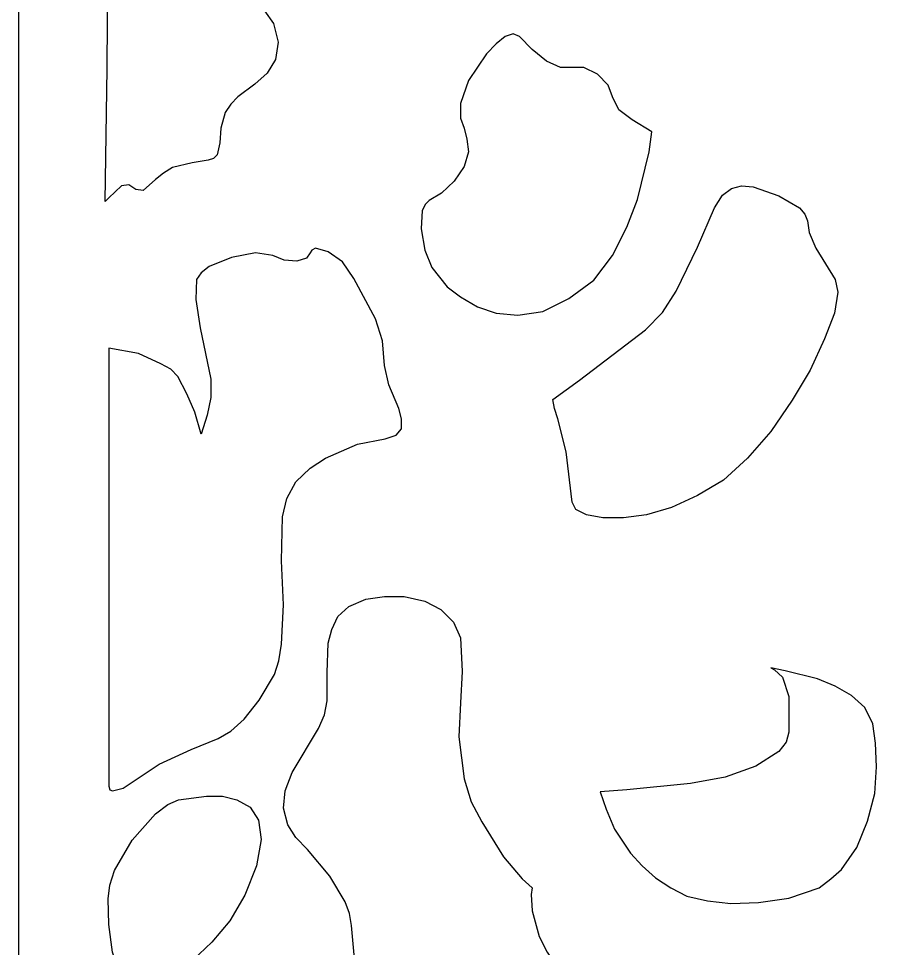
# Model space of a CAD drawing. Header units: centimetres. Extents: x 14.6 to 27.5, y -9.5 to 9.4.
# Drawn here: x 21.198 to 23.463, y 4.019 to 6.43 of the extents above; entities that cross this region are included whole.
import ezdxf

# ---------------------------------------------------------------- set-up
doc = ezdxf.new("R2010")
doc.units = ezdxf.units.CM
doc.header["$MEASUREMENT"] = 0
doc.layers.add('layer 1', color=7, linetype='Continuous')

msp = doc.modelspace()

# ---------------------------------------------------------------- linework, layer by layer
at = {"layer": 'layer 1', "color": 250}
for points, knots in [([(27.5, -9.49904), (27.5, -9.49904), (21.19814, -9.50001), (21.19814, -9.50001), (21.19814, -9.50001), (21.19814, -9.50001), (21.19814, 9.40559), (21.19814, 9.40559), (21.19814, 9.40559), (21.19814, 9.40559), (27.5, 9.40559), (27.5, 9.40559), (27.5, 9.40559), (27.5, 9.40559), (27.5, -9.49904), (27.5, -9.49904)], [0, 0, 0, 0, 0.2, 0.2, 0.2, 0.2, 0.4, 0.4, 0.4, 0.4, 0.6, 0.6, 0.6, 0.6, 1, 1, 1, 1]), ([(21.46492, 5.99639), (21.46492, 5.99639), (21.48347, 5.99891), (21.48347, 5.99891), (21.48347, 5.99891), (21.48347, 5.99891), (21.50203, 5.9869), (21.50203, 5.9869), (21.50203, 5.9869), (21.50203, 5.9869), (21.52059, 5.98457), (21.52059, 5.98457), (21.52059, 5.98457), (21.52059, 5.98457), (21.55279, 6.01305), (21.55279, 6.01305), (21.55279, 6.01305), (21.55279, 6.01305), (21.5738, 6.0297), (21.5738, 6.0297), (21.5738, 6.0297), (21.5738, 6.0297), (21.59691, 6.04404), (21.59691, 6.04404), (21.59691, 6.04404), (21.59691, 6.04404), (21.64802, 6.05585), (21.64802, 6.05585), (21.64802, 6.05585), (21.64802, 6.05585), (21.68969, 6.06302), (21.68969, 6.06302), (21.68969, 6.06302), (21.68969, 6.06302), (21.70369, 6.06767), (21.70369, 6.06767), (21.70369, 6.06767), (21.70369, 6.06767), (21.71279, 6.07716), (21.71279, 6.07716), (21.71279, 6.07716), (21.71279, 6.07716), (21.71979, 6.10815), (21.71979, 6.10815), (21.71979, 6.10815), (21.71979, 6.10815), (21.72224, 6.14612), (21.72224, 6.14612), (21.72224, 6.14612), (21.72224, 6.14612), (21.7338, 6.18661), (21.7338, 6.18661), (21.7338, 6.18661), (21.7338, 6.18661), (21.7478, 6.20791), (21.7478, 6.20791), (21.7478, 6.20791), (21.7478, 6.20791), (21.76636, 6.2269), (21.76636, 6.2269), (21.76636, 6.2269), (21.76636, 6.2269), (21.81012, 6.26021), (21.81012, 6.26021), (21.81012, 6.26021), (21.81012, 6.26021), (21.84268, 6.28869), (21.84268, 6.28869), (21.84268, 6.28869), (21.84268, 6.28869), (21.86369, 6.32433), (21.86369, 6.32433), (21.86369, 6.32433), (21.86369, 6.32433), (21.87069, 6.36946), (21.87069, 6.36946), (21.87069, 6.36946), (21.87069, 6.36946), (21.85878, 6.41711), (21.85878, 6.41711), (21.85878, 6.41711), (21.85878, 6.41711), (21.83568, 6.45024), (21.83568, 6.45024), (21.83568, 6.45024), (21.83568, 6.45024), (21.80102, 6.47639), (21.80102, 6.47639), (21.80102, 6.47639), (21.80102, 6.47639), (21.73835, 6.50506), (21.73835, 6.50506), (21.73835, 6.50506), (21.73835, 6.50506), (21.71979, 6.5192), (21.71979, 6.5192), (21.71979, 6.5192), (21.71979, 6.5192), (21.70824, 6.53586), (21.70824, 6.53586), (21.70824, 6.53586), (21.70824, 6.53586), (21.70579, 6.55251), (21.70579, 6.55251), (21.70579, 6.55251), (21.70579, 6.55251), (21.71979, 6.56917), (21.71979, 6.56917), (21.71979, 6.56917), (21.71979, 6.56917), (21.7569, 6.60249), (21.7569, 6.60249), (21.7569, 6.60249), (21.7569, 6.60249), (21.79157, 6.63561), (21.79157, 6.63561), (21.79157, 6.63561), (21.79157, 6.63561), (21.81012, 6.67842), (21.81012, 6.67842), (21.81012, 6.67842), (21.81012, 6.67842), (21.81012, 6.73305), (21.81012, 6.73305), (21.81012, 6.73305), (21.81012, 6.73305), (21.79647, 6.77121), (21.79647, 6.77121), (21.79647, 6.77121), (21.79647, 6.77121), (21.76146, 6.80917), (21.76146, 6.80917), (21.76146, 6.80917), (21.76146, 6.80917), (21.67113, 6.8853), (21.67113, 6.8853), (21.67113, 6.8853), (21.67113, 6.8853), (21.5738, 6.95891), (21.5738, 6.95891), (21.5738, 6.95891), (21.5738, 6.95891), (21.51568, 7.01121), (21.51568, 7.01121), (21.51568, 7.01121), (21.51568, 7.01121), (21.48558, 7.03252), (21.48558, 7.03252), (21.48558, 7.03252), (21.48558, 7.03252), (21.47157, 7.03484), (21.47157, 7.03484), (21.47157, 7.03484), (21.47157, 7.03484), (21.46002, 7.02787), (21.46002, 7.02787), (21.46002, 7.02787), (21.46002, 7.02787), (21.44146, 6.99222), (21.44146, 6.99222), (21.44146, 6.99222), (21.44146, 6.99222), (21.43236, 6.92327), (21.43236, 6.92327), (21.43236, 6.92327), (21.43236, 6.92327), (21.42781, 6.3007), (21.42781, 6.3007), (21.42781, 6.3007), (21.42781, 6.3007), (21.42291, 5.9561), (21.42291, 5.9561), (21.42291, 5.9561), (21.42291, 5.9561), (21.43236, 5.96559), (21.43236, 5.96559), (21.43236, 5.96559), (21.43236, 5.96559), (21.46492, 5.99639), (21.46492, 5.99639)], [0, 0, 0, 0, 0.0217391, 0.0217391, 0.0217391, 0.0217391, 0.0434783, 0.0434783, 0.0434783, 0.0434783, 0.0652174, 0.0652174, 0.0652174, 0.0652174, 0.0869565, 0.0869565, 0.0869565, 0.0869565, 0.1086957, 0.1086957, 0.1086957, 0.1086957, 0.1304348, 0.1304348, 0.1304348, 0.1304348, 0.1521739, 0.1521739, 0.1521739, 0.1521739, 0.173913, 0.173913, 0.173913, 0.173913, 0.1956522, 0.1956522, 0.1956522, 0.1956522, 0.2173913, 0.2173913, 0.2173913, 0.2173913, 0.2391304, 0.2391304, 0.2391304, 0.2391304, 0.2608696, 0.2608696, 0.2608696, 0.2608696, 0.2826087, 0.2826087, 0.2826087, 0.2826087, 0.3043478, 0.3043478, 0.3043478, 0.3043478, 0.326087, 0.326087, 0.326087, 0.326087, 0.3478261, 0.3478261, 0.3478261, 0.3478261, 0.3695652, 0.3695652, 0.3695652, 0.3695652, 0.3913043, 0.3913043, 0.3913043, 0.3913043, 0.4130435, 0.4130435, 0.4130435, 0.4130435, 0.4347826, 0.4347826, 0.4347826, 0.4347826, 0.4565217, 0.4565217, 0.4565217, 0.4565217, 0.4782609, 0.4782609, 0.4782609, 0.4782609, 0.5, 0.5, 0.5, 0.5, 0.5217391, 0.5217391, 0.5217391, 0.5217391, 0.5434783, 0.5434783, 0.5434783, 0.5434783, 0.5652174, 0.5652174, 0.5652174, 0.5652174, 0.5869565, 0.5869565, 0.5869565, 0.5869565, 0.6086957, 0.6086957, 0.6086957, 0.6086957, 0.6304348, 0.6304348, 0.6304348, 0.6304348, 0.6521739, 0.6521739, 0.6521739, 0.6521739, 0.673913, 0.673913, 0.673913, 0.673913, 0.6956522, 0.6956522, 0.6956522, 0.6956522, 0.7173913, 0.7173913, 0.7173913, 0.7173913, 0.7391304, 0.7391304, 0.7391304, 0.7391304, 0.7608696, 0.7608696, 0.7608696, 0.7608696, 0.7826087, 0.7826087, 0.7826087, 0.7826087, 0.8043478, 0.8043478, 0.8043478, 0.8043478, 0.826087, 0.826087, 0.826087, 0.826087, 0.8478261, 0.8478261, 0.8478261, 0.8478261, 0.8695652, 0.8695652, 0.8695652, 0.8695652, 0.8913043, 0.8913043, 0.8913043, 0.8913043, 0.9130435, 0.9130435, 0.9130435, 0.9130435, 0.9347826, 0.9347826, 0.9347826, 0.9347826, 0.9565217, 0.9565217, 0.9565217, 0.9565217, 1, 1, 1, 1]), ([(22.26245, 5.95842), (22.26245, 5.95842), (22.29466, 5.9774), (22.29466, 5.9774), (22.29466, 5.9774), (22.29466, 5.9774), (22.32722, 6.0084), (22.32722, 6.0084), (22.32722, 6.0084), (22.32722, 6.0084), (22.35278, 6.04636), (22.35278, 6.04636), (22.35278, 6.04636), (22.35278, 6.04636), (22.36433, 6.08433), (22.36433, 6.08433), (22.36433, 6.08433), (22.36433, 6.08433), (22.35978, 6.11765), (22.35978, 6.11765), (22.35978, 6.11765), (22.35978, 6.11765), (22.35278, 6.14612), (22.35278, 6.14612), (22.35278, 6.14612), (22.35278, 6.14612), (22.34368, 6.17227), (22.34368, 6.17227), (22.34368, 6.17227), (22.34368, 6.17227), (22.34368, 6.21024), (22.34368, 6.21024), (22.34368, 6.21024), (22.34368, 6.21024), (22.36433, 6.26971), (22.36433, 6.26971), (22.36433, 6.26971), (22.36433, 6.26971), (22.4109, 6.33866), (22.4109, 6.33866), (22.4109, 6.33866), (22.4109, 6.33866), (22.4361, 6.36481), (22.4361, 6.36481), (22.4361, 6.36481), (22.4361, 6.36481), (22.45956, 6.3838), (22.45956, 6.3838), (22.45956, 6.3838), (22.45956, 6.3838), (22.48022, 6.39096), (22.48022, 6.39096), (22.48022, 6.39096), (22.48022, 6.39096), (22.49667, 6.3838), (22.49667, 6.3838), (22.49667, 6.3838), (22.49667, 6.3838), (22.52888, 6.35048), (22.52888, 6.35048), (22.52888, 6.35048), (22.52888, 6.35048), (22.56599, 6.31968), (22.56599, 6.31968), (22.56599, 6.31968), (22.56599, 6.31968), (22.6031, 6.30302), (22.6031, 6.30302), (22.6031, 6.30302), (22.6031, 6.30302), (22.63321, 6.30302), (22.63321, 6.30302), (22.63321, 6.30302), (22.63321, 6.30302), (22.66332, 6.30302), (22.66332, 6.30302), (22.66332, 6.30302), (22.66332, 6.30302), (22.69833, 6.28636), (22.69833, 6.28636), (22.69833, 6.28636), (22.69833, 6.28636), (22.72599, 6.25789), (22.72599, 6.25789), (22.72599, 6.25789), (22.72599, 6.25789), (22.73754, 6.2269), (22.73754, 6.2269), (22.73754, 6.2269), (22.73754, 6.2269), (22.754, 6.19358), (22.754, 6.19358), (22.754, 6.19358), (22.754, 6.19358), (22.78866, 6.16762), (22.78866, 6.16762), (22.78866, 6.16762), (22.78866, 6.16762), (22.83977, 6.13663), (22.83977, 6.13663), (22.83977, 6.13663), (22.83977, 6.13663), (22.83277, 6.08433), (22.83277, 6.08433), (22.83277, 6.08433), (22.83277, 6.08433), (22.80266, 5.96075), (22.80266, 5.96075), (22.80266, 5.96075), (22.80266, 5.96075), (22.77465, 5.88946), (22.77465, 5.88946), (22.77465, 5.88946), (22.77465, 5.88946), (22.73754, 5.81585), (22.73754, 5.81585), (22.73754, 5.81585), (22.73754, 5.81585), (22.68888, 5.75174), (22.68888, 5.75174), (22.68888, 5.75174), (22.68888, 5.75174), (22.62411, 5.70409), (22.62411, 5.70409), (22.62411, 5.70409), (22.62411, 5.70409), (22.55689, 5.67096), (22.55689, 5.67096), (22.55689, 5.67096), (22.55689, 5.67096), (22.49177, 5.66128), (22.49177, 5.66128), (22.49177, 5.66128), (22.49177, 5.66128), (22.4361, 5.66612), (22.4361, 5.66612), (22.4361, 5.66612), (22.4361, 5.66612), (22.38744, 5.68278), (22.38744, 5.68278), (22.38744, 5.68278), (22.38744, 5.68278), (22.34368, 5.70893), (22.34368, 5.70893), (22.34368, 5.70893), (22.34368, 5.70893), (22.30867, 5.73508), (22.30867, 5.73508), (22.30867, 5.73508), (22.30867, 5.73508), (22.26946, 5.78486), (22.26946, 5.78486), (22.26946, 5.78486), (22.26946, 5.78486), (22.2509, 5.83), (22.2509, 5.83), (22.2509, 5.83), (22.2509, 5.83), (22.24145, 5.88481), (22.24145, 5.88481), (22.24145, 5.88481), (22.24145, 5.88481), (22.2439, 5.93227), (22.2439, 5.93227), (22.2439, 5.93227), (22.2439, 5.93227), (22.253, 5.94893), (22.253, 5.94893), (22.253, 5.94893), (22.253, 5.94893), (22.26245, 5.95842), (22.26245, 5.95842)], [0, 0, 0, 0, 0.0227273, 0.0227273, 0.0227273, 0.0227273, 0.0454545, 0.0454545, 0.0454545, 0.0454545, 0.0681818, 0.0681818, 0.0681818, 0.0681818, 0.0909091, 0.0909091, 0.0909091, 0.0909091, 0.1136364, 0.1136364, 0.1136364, 0.1136364, 0.1363636, 0.1363636, 0.1363636, 0.1363636, 0.1590909, 0.1590909, 0.1590909, 0.1590909, 0.1818182, 0.1818182, 0.1818182, 0.1818182, 0.2045455, 0.2045455, 0.2045455, 0.2045455, 0.2272727, 0.2272727, 0.2272727, 0.2272727, 0.25, 0.25, 0.25, 0.25, 0.2727273, 0.2727273, 0.2727273, 0.2727273, 0.2954545, 0.2954545, 0.2954545, 0.2954545, 0.3181818, 0.3181818, 0.3181818, 0.3181818, 0.3409091, 0.3409091, 0.3409091, 0.3409091, 0.3636364, 0.3636364, 0.3636364, 0.3636364, 0.3863636, 0.3863636, 0.3863636, 0.3863636, 0.4090909, 0.4090909, 0.4090909, 0.4090909, 0.4318182, 0.4318182, 0.4318182, 0.4318182, 0.4545455, 0.4545455, 0.4545455, 0.4545455, 0.4772727, 0.4772727, 0.4772727, 0.4772727, 0.5, 0.5, 0.5, 0.5, 0.5227273, 0.5227273, 0.5227273, 0.5227273, 0.5454545, 0.5454545, 0.5454545, 0.5454545, 0.5681818, 0.5681818, 0.5681818, 0.5681818, 0.5909091, 0.5909091, 0.5909091, 0.5909091, 0.6136364, 0.6136364, 0.6136364, 0.6136364, 0.6363636, 0.6363636, 0.6363636, 0.6363636, 0.6590909, 0.6590909, 0.6590909, 0.6590909, 0.6818182, 0.6818182, 0.6818182, 0.6818182, 0.7045455, 0.7045455, 0.7045455, 0.7045455, 0.7272727, 0.7272727, 0.7272727, 0.7272727, 0.75, 0.75, 0.75, 0.75, 0.7727273, 0.7727273, 0.7727273, 0.7727273, 0.7954545, 0.7954545, 0.7954545, 0.7954545, 0.8181818, 0.8181818, 0.8181818, 0.8181818, 0.8409091, 0.8409091, 0.8409091, 0.8409091, 0.8636364, 0.8636364, 0.8636364, 0.8636364, 0.8863636, 0.8863636, 0.8863636, 0.8863636, 0.9090909, 0.9090909, 0.9090909, 0.9090909, 0.9318182, 0.9318182, 0.9318182, 0.9318182, 0.9545455, 0.9545455, 0.9545455, 0.9545455, 1, 1, 1, 1]), ([(22.5961, 5.3928), (22.5961, 5.3928), (22.61711, 5.30719), (22.61711, 5.30719), (22.61711, 5.30719), (22.61711, 5.30719), (22.63321, 5.17663), (22.63321, 5.17663), (22.63321, 5.17663), (22.63321, 5.17663), (22.64267, 5.15765), (22.64267, 5.15765), (22.64267, 5.15765), (22.64267, 5.15765), (22.67032, 5.14331), (22.67032, 5.14331), (22.67032, 5.14331), (22.67032, 5.14331), (22.71234, 5.13614), (22.71234, 5.13614), (22.71234, 5.13614), (22.71234, 5.13614), (22.76555, 5.13614), (22.76555, 5.13614), (22.76555, 5.13614), (22.76555, 5.13614), (22.82577, 5.14331), (22.82577, 5.14331), (22.82577, 5.14331), (22.82577, 5.14331), (22.89054, 5.16229), (22.89054, 5.16229), (22.89054, 5.16229), (22.89054, 5.16229), (22.95776, 5.19329), (22.95776, 5.19329), (22.95776, 5.19329), (22.95776, 5.19329), (23.02533, 5.23358), (23.02533, 5.23358), (23.02533, 5.23358), (23.02533, 5.23358), (23.08765, 5.29072), (23.08765, 5.29072), (23.08765, 5.29072), (23.08765, 5.29072), (23.14821, 5.35949), (23.14821, 5.35949), (23.14821, 5.35949), (23.14821, 5.35949), (23.20353, 5.44045), (23.20353, 5.44045), (23.20353, 5.44045), (23.20353, 5.44045), (23.25009, 5.51871), (23.25009, 5.51871), (23.25009, 5.51871), (23.25009, 5.51871), (23.28721, 5.59949), (23.28721, 5.59949), (23.28721, 5.59949), (23.28721, 5.59949), (23.31276, 5.66612), (23.31276, 5.66612), (23.31276, 5.66612), (23.31276, 5.66612), (23.32187, 5.72075), (23.32187, 5.72075), (23.32187, 5.72075), (23.32187, 5.72075), (23.31486, 5.75406), (23.31486, 5.75406), (23.31486, 5.75406), (23.31486, 5.75406), (23.2641, 5.83484), (23.2641, 5.83484), (23.2641, 5.83484), (23.2641, 5.83484), (23.24764, 5.87532), (23.24764, 5.87532), (23.24764, 5.87532), (23.24764, 5.87532), (23.24309, 5.90612), (23.24309, 5.90612), (23.24309, 5.90612), (23.24309, 5.90612), (23.23609, 5.92278), (23.23609, 5.92278), (23.23609, 5.92278), (23.23609, 5.92278), (23.22209, 5.93944), (23.22209, 5.93944), (23.22209, 5.93944), (23.22209, 5.93944), (23.16887, 5.97024), (23.16887, 5.97024), (23.16887, 5.97024), (23.16887, 5.97024), (23.10165, 5.99406), (23.10165, 5.99406), (23.10165, 5.99406), (23.10165, 5.99406), (23.07154, 5.99639), (23.07154, 5.99639), (23.07154, 5.99639), (23.07154, 5.99639), (23.04598, 5.98922), (23.04598, 5.98922), (23.04598, 5.98922), (23.04598, 5.98922), (23.02288, 5.97275), (23.02288, 5.97275), (23.02288, 5.97275), (23.02288, 5.97275), (23.00187, 5.93944), (23.00187, 5.93944), (23.00187, 5.93944), (23.00187, 5.93944), (22.95776, 5.83716), (22.95776, 5.83716), (22.95776, 5.83716), (22.95776, 5.83716), (22.90244, 5.72307), (22.90244, 5.72307), (22.90244, 5.72307), (22.90244, 5.72307), (22.86743, 5.66845), (22.86743, 5.66845), (22.86743, 5.66845), (22.86743, 5.66845), (22.82332, 5.62331), (22.82332, 5.62331), (22.82332, 5.62331), (22.82332, 5.62331), (22.65177, 5.49256), (22.65177, 5.49256), (22.65177, 5.49256), (22.65177, 5.49256), (22.58245, 5.44278), (22.58245, 5.44278), (22.58245, 5.44278), (22.58245, 5.44278), (22.587, 5.41895), (22.587, 5.41895), (22.587, 5.41895), (22.587, 5.41895), (22.5961, 5.3928), (22.5961, 5.3928)], [0, 0, 0, 0, 0.0263158, 0.0263158, 0.0263158, 0.0263158, 0.0526316, 0.0526316, 0.0526316, 0.0526316, 0.0789474, 0.0789474, 0.0789474, 0.0789474, 0.1052632, 0.1052632, 0.1052632, 0.1052632, 0.1315789, 0.1315789, 0.1315789, 0.1315789, 0.1578947, 0.1578947, 0.1578947, 0.1578947, 0.1842105, 0.1842105, 0.1842105, 0.1842105, 0.2105263, 0.2105263, 0.2105263, 0.2105263, 0.2368421, 0.2368421, 0.2368421, 0.2368421, 0.2631579, 0.2631579, 0.2631579, 0.2631579, 0.2894737, 0.2894737, 0.2894737, 0.2894737, 0.3157895, 0.3157895, 0.3157895, 0.3157895, 0.3421053, 0.3421053, 0.3421053, 0.3421053, 0.3684211, 0.3684211, 0.3684211, 0.3684211, 0.3947368, 0.3947368, 0.3947368, 0.3947368, 0.4210526, 0.4210526, 0.4210526, 0.4210526, 0.4473684, 0.4473684, 0.4473684, 0.4473684, 0.4736842, 0.4736842, 0.4736842, 0.4736842, 0.5, 0.5, 0.5, 0.5, 0.5263158, 0.5263158, 0.5263158, 0.5263158, 0.5526316, 0.5526316, 0.5526316, 0.5526316, 0.5789474, 0.5789474, 0.5789474, 0.5789474, 0.6052632, 0.6052632, 0.6052632, 0.6052632, 0.6315789, 0.6315789, 0.6315789, 0.6315789, 0.6578947, 0.6578947, 0.6578947, 0.6578947, 0.6842105, 0.6842105, 0.6842105, 0.6842105, 0.7105263, 0.7105263, 0.7105263, 0.7105263, 0.7368421, 0.7368421, 0.7368421, 0.7368421, 0.7631579, 0.7631579, 0.7631579, 0.7631579, 0.7894737, 0.7894737, 0.7894737, 0.7894737, 0.8157895, 0.8157895, 0.8157895, 0.8157895, 0.8421053, 0.8421053, 0.8421053, 0.8421053, 0.8684211, 0.8684211, 0.8684211, 0.8684211, 0.8947368, 0.8947368, 0.8947368, 0.8947368, 0.9210526, 0.9210526, 0.9210526, 0.9210526, 0.9473684, 0.9473684, 0.9473684, 0.9473684, 1, 1, 1, 1]), ([(21.43236, 4.43997), (21.43236, 4.43997), (21.43236, 5.57585), (21.43236, 5.57585), (21.43236, 5.57585), (21.43236, 5.57585), (21.50868, 5.56152), (21.50868, 5.56152), (21.50868, 5.56152), (21.50868, 5.56152), (21.5668, 5.53537), (21.5668, 5.53537), (21.5668, 5.53537), (21.5668, 5.53537), (21.59236, 5.52123), (21.59236, 5.52123), (21.59236, 5.52123), (21.59236, 5.52123), (21.61091, 5.50205), (21.61091, 5.50205), (21.61091, 5.50205), (21.61091, 5.50205), (21.63402, 5.45692), (21.63402, 5.45692), (21.63402, 5.45692), (21.63402, 5.45692), (21.65502, 5.40946), (21.65502, 5.40946), (21.65502, 5.40946), (21.65502, 5.40946), (21.67113, 5.35251), (21.67113, 5.35251), (21.67113, 5.35251), (21.67113, 5.35251), (21.68723, 5.40229), (21.68723, 5.40229), (21.68723, 5.40229), (21.68723, 5.40229), (21.69669, 5.44743), (21.69669, 5.44743), (21.69669, 5.44743), (21.69669, 5.44743), (21.69669, 5.49508), (21.69669, 5.49508), (21.69669, 5.49508), (21.69669, 5.49508), (21.66868, 5.62815), (21.66868, 5.62815), (21.66868, 5.62815), (21.66868, 5.62815), (21.65713, 5.70176), (21.65713, 5.70176), (21.65713, 5.70176), (21.65713, 5.70176), (21.65958, 5.75406), (21.65958, 5.75406), (21.65958, 5.75406), (21.65958, 5.75406), (21.67113, 5.77072), (21.67113, 5.77072), (21.67113, 5.77072), (21.67113, 5.77072), (21.69214, 5.78738), (21.69214, 5.78738), (21.69214, 5.78738), (21.69214, 5.78738), (21.7499, 5.81101), (21.7499, 5.81101), (21.7499, 5.81101), (21.7499, 5.81101), (21.81257, 5.82302), (21.81257, 5.82302), (21.81257, 5.82302), (21.81257, 5.82302), (21.85668, 5.81585), (21.85668, 5.81585), (21.85668, 5.81585), (21.85668, 5.81585), (21.88679, 5.80404), (21.88679, 5.80404), (21.88679, 5.80404), (21.88679, 5.80404), (21.91935, 5.80152), (21.91935, 5.80152), (21.91935, 5.80152), (21.91935, 5.80152), (21.94456, 5.80869), (21.94456, 5.80869), (21.94456, 5.80869), (21.94456, 5.80869), (21.95401, 5.82302), (21.95401, 5.82302), (21.95401, 5.82302), (21.95401, 5.82302), (21.95856, 5.83), (21.95856, 5.83), (21.95856, 5.83), (21.95856, 5.83), (21.96802, 5.83484), (21.96802, 5.83484), (21.96802, 5.83484), (21.96802, 5.83484), (22.00023, 5.82535), (22.00023, 5.82535), (22.00023, 5.82535), (22.00023, 5.82535), (22.03734, 5.7992), (22.03734, 5.7992), (22.03734, 5.7992), (22.03734, 5.7992), (22.06745, 5.75639), (22.06745, 5.75639), (22.06745, 5.75639), (22.06745, 5.75639), (22.12311, 5.65179), (22.12311, 5.65179), (22.12311, 5.65179), (22.12311, 5.65179), (22.14167, 5.59484), (22.14167, 5.59484), (22.14167, 5.59484), (22.14167, 5.59484), (22.14657, 5.53072), (22.14657, 5.53072), (22.14657, 5.53072), (22.14657, 5.53072), (22.15812, 5.48075), (22.15812, 5.48075), (22.15812, 5.48075), (22.15812, 5.48075), (22.18368, 5.41895), (22.18368, 5.41895), (22.18368, 5.41895), (22.18368, 5.41895), (22.19033, 5.3928), (22.19033, 5.3928), (22.19033, 5.3928), (22.19033, 5.3928), (22.19033, 5.36665), (22.19033, 5.36665), (22.19033, 5.36665), (22.19033, 5.36665), (22.17668, 5.34999), (22.17668, 5.34999), (22.17668, 5.34999), (22.17668, 5.34999), (22.14867, 5.3405), (22.14867, 5.3405), (22.14867, 5.3405), (22.14867, 5.3405), (22.0769, 5.32636), (22.0769, 5.32636), (22.0769, 5.32636), (22.0769, 5.32636), (21.99357, 5.29072), (21.99357, 5.29072), (21.99357, 5.29072), (21.99357, 5.29072), (21.95401, 5.26457), (21.95401, 5.26457), (21.95401, 5.26457), (21.95401, 5.26457), (21.9169, 5.22893), (21.9169, 5.22893), (21.9169, 5.22893), (21.9169, 5.22893), (21.8938, 5.18612), (21.8938, 5.18612), (21.8938, 5.18612), (21.8938, 5.18612), (21.88224, 5.13847), (21.88224, 5.13847), (21.88224, 5.13847), (21.88224, 5.13847), (21.87979, 5.02457), (21.87979, 5.02457), (21.87979, 5.02457), (21.87979, 5.02457), (21.88434, 4.91048), (21.88434, 4.91048), (21.88434, 4.91048), (21.88434, 4.91048), (21.87979, 4.8082), (21.87979, 4.8082), (21.87979, 4.8082), (21.87979, 4.8082), (21.87279, 4.76539), (21.87279, 4.76539), (21.87279, 4.76539), (21.87279, 4.76539), (21.86124, 4.72975), (21.86124, 4.72975), (21.86124, 4.72975), (21.86124, 4.72975), (21.82167, 4.66331), (21.82167, 4.66331), (21.82167, 4.66331), (21.82167, 4.66331), (21.78246, 4.61333), (21.78246, 4.61333), (21.78246, 4.61333), (21.78246, 4.61333), (21.7478, 4.58254), (21.7478, 4.58254), (21.7478, 4.58254), (21.7478, 4.58254), (21.71524, 4.56355), (21.71524, 4.56355), (21.71524, 4.56355), (21.71524, 4.56355), (21.64557, 4.53488), (21.64557, 4.53488), (21.64557, 4.53488), (21.64557, 4.53488), (21.56225, 4.49692), (21.56225, 4.49692), (21.56225, 4.49692), (21.56225, 4.49692), (21.46947, 4.43513), (21.46947, 4.43513), (21.46947, 4.43513), (21.46947, 4.43513), (21.44146, 4.42796), (21.44146, 4.42796), (21.44146, 4.42796), (21.44146, 4.42796), (21.43446, 4.43048), (21.43446, 4.43048), (21.43446, 4.43048), (21.43446, 4.43048), (21.43236, 4.43997), (21.43236, 4.43997)], [0, 0, 0, 0, 0.0169492, 0.0169492, 0.0169492, 0.0169492, 0.0338983, 0.0338983, 0.0338983, 0.0338983, 0.0508475, 0.0508475, 0.0508475, 0.0508475, 0.0677966, 0.0677966, 0.0677966, 0.0677966, 0.0847458, 0.0847458, 0.0847458, 0.0847458, 0.1016949, 0.1016949, 0.1016949, 0.1016949, 0.1186441, 0.1186441, 0.1186441, 0.1186441, 0.1355932, 0.1355932, 0.1355932, 0.1355932, 0.1525424, 0.1525424, 0.1525424, 0.1525424, 0.1694915, 0.1694915, 0.1694915, 0.1694915, 0.1864407, 0.1864407, 0.1864407, 0.1864407, 0.2033898, 0.2033898, 0.2033898, 0.2033898, 0.220339, 0.220339, 0.220339, 0.220339, 0.2372881, 0.2372881, 0.2372881, 0.2372881, 0.2542373, 0.2542373, 0.2542373, 0.2542373, 0.2711864, 0.2711864, 0.2711864, 0.2711864, 0.2881356, 0.2881356, 0.2881356, 0.2881356, 0.3050847, 0.3050847, 0.3050847, 0.3050847, 0.3220339, 0.3220339, 0.3220339, 0.3220339, 0.3389831, 0.3389831, 0.3389831, 0.3389831, 0.3559322, 0.3559322, 0.3559322, 0.3559322, 0.3728814, 0.3728814, 0.3728814, 0.3728814, 0.3898305, 0.3898305, 0.3898305, 0.3898305, 0.4067797, 0.4067797, 0.4067797, 0.4067797, 0.4237288, 0.4237288, 0.4237288, 0.4237288, 0.440678, 0.440678, 0.440678, 0.440678, 0.4576271, 0.4576271, 0.4576271, 0.4576271, 0.4745763, 0.4745763, 0.4745763, 0.4745763, 0.4915254, 0.4915254, 0.4915254, 0.4915254, 0.5084746, 0.5084746, 0.5084746, 0.5084746, 0.5254237, 0.5254237, 0.5254237, 0.5254237, 0.5423729, 0.5423729, 0.5423729, 0.5423729, 0.559322, 0.559322, 0.559322, 0.559322, 0.5762712, 0.5762712, 0.5762712, 0.5762712, 0.5932203, 0.5932203, 0.5932203, 0.5932203, 0.6101695, 0.6101695, 0.6101695, 0.6101695, 0.6271186, 0.6271186, 0.6271186, 0.6271186, 0.6440678, 0.6440678, 0.6440678, 0.6440678, 0.6610169, 0.6610169, 0.6610169, 0.6610169, 0.6779661, 0.6779661, 0.6779661, 0.6779661, 0.6949153, 0.6949153, 0.6949153, 0.6949153, 0.7118644, 0.7118644, 0.7118644, 0.7118644, 0.7288136, 0.7288136, 0.7288136, 0.7288136, 0.7457627, 0.7457627, 0.7457627, 0.7457627, 0.7627119, 0.7627119, 0.7627119, 0.7627119, 0.779661, 0.779661, 0.779661, 0.779661, 0.7966102, 0.7966102, 0.7966102, 0.7966102, 0.8135593, 0.8135593, 0.8135593, 0.8135593, 0.8305085, 0.8305085, 0.8305085, 0.8305085, 0.8474576, 0.8474576, 0.8474576, 0.8474576, 0.8644068, 0.8644068, 0.8644068, 0.8644068, 0.8813559, 0.8813559, 0.8813559, 0.8813559, 0.8983051, 0.8983051, 0.8983051, 0.8983051, 0.9152542, 0.9152542, 0.9152542, 0.9152542, 0.9322034, 0.9322034, 0.9322034, 0.9322034, 0.9491525, 0.9491525, 0.9491525, 0.9491525, 0.9661017, 0.9661017, 0.9661017, 0.9661017, 1, 1, 1, 1]), ([(21.94701, 4.2759), (21.94701, 4.2759), (22.00513, 4.20694), (22.00513, 4.20694), (22.00513, 4.20694), (22.00513, 4.20694), (22.04434, 4.1405), (22.04434, 4.1405), (22.04434, 4.1405), (22.04434, 4.1405), (22.05589, 4.10951), (22.05589, 4.10951), (22.05589, 4.10951), (22.05589, 4.10951), (22.06079, 4.07871), (22.06079, 4.07871), (22.06079, 4.07871), (22.06079, 4.07871), (22.0699, 3.9836), (22.0699, 3.9836), (22.0699, 3.9836), (22.0699, 3.9836), (22.09545, 3.92413), (22.09545, 3.92413), (22.09545, 3.92413), (22.09545, 3.92413), (22.11856, 3.90282), (22.11856, 3.90282), (22.11856, 3.90282), (22.11856, 3.90282), (22.15567, 3.88152), (22.15567, 3.88152), (22.15567, 3.88152), (22.15567, 3.88152), (22.19979, 3.85052), (22.19979, 3.85052), (22.19979, 3.85052), (22.19979, 3.85052), (22.24845, 3.80539), (22.24845, 3.80539), (22.24845, 3.80539), (22.24845, 3.80539), (22.28556, 3.75309), (22.28556, 3.75309), (22.28556, 3.75309), (22.28556, 3.75309), (22.31112, 3.70079), (22.31112, 3.70079), (22.31112, 3.70079), (22.31112, 3.70079), (22.33177, 3.66282), (22.33177, 3.66282), (22.33177, 3.66282), (22.33177, 3.66282), (22.35278, 3.64152), (22.35278, 3.64152), (22.35278, 3.64152), (22.35278, 3.64152), (22.38289, 3.65798), (22.38289, 3.65798), (22.38289, 3.65798), (22.38289, 3.65798), (22.40845, 3.66767), (22.40845, 3.66767), (22.40845, 3.66767), (22.40845, 3.66767), (22.4361, 3.66282), (22.4361, 3.66282), (22.4361, 3.66282), (22.4361, 3.66282), (22.46166, 3.639), (22.46166, 3.639), (22.46166, 3.639), (22.46166, 3.639), (22.48267, 3.61052), (22.48267, 3.61052), (22.48267, 3.61052), (22.48267, 3.61052), (22.49667, 3.58437), (22.49667, 3.58437), (22.49667, 3.58437), (22.49667, 3.58437), (22.50578, 3.57488), (22.50578, 3.57488), (22.50578, 3.57488), (22.50578, 3.57488), (22.53133, 3.59387), (22.53133, 3.59387), (22.53133, 3.59387), (22.53133, 3.59387), (22.573, 3.61052), (22.573, 3.61052), (22.573, 3.61052), (22.573, 3.61052), (22.5961, 3.61285), (22.5961, 3.61285), (22.5961, 3.61285), (22.5961, 3.61285), (22.61956, 3.6082), (22.61956, 3.6082), (22.61956, 3.6082), (22.61956, 3.6082), (22.64267, 3.59638), (22.64267, 3.59638), (22.64267, 3.59638), (22.64267, 3.59638), (22.66332, 3.56772), (22.66332, 3.56772), (22.66332, 3.56772), (22.66332, 3.56772), (22.68888, 3.54157), (22.68888, 3.54157), (22.68888, 3.54157), (22.68888, 3.54157), (22.71234, 3.52258), (22.71234, 3.52258), (22.71234, 3.52258), (22.71234, 3.52258), (22.7631, 3.50592), (22.7631, 3.50592), (22.7631, 3.50592), (22.7631, 3.50592), (22.82122, 3.5036), (22.82122, 3.5036), (22.82122, 3.5036), (22.82122, 3.5036), (22.87688, 3.50592), (22.87688, 3.50592), (22.87688, 3.50592), (22.87688, 3.50592), (22.9231, 3.49178), (22.9231, 3.49178), (22.9231, 3.49178), (22.9231, 3.49178), (22.95776, 3.46079), (22.95776, 3.46079), (22.95776, 3.46079), (22.95776, 3.46079), (22.99032, 3.41566), (22.99032, 3.41566), (22.99032, 3.41566), (22.99032, 3.41566), (23.11565, 3.58205), (23.11565, 3.58205), (23.11565, 3.58205), (23.11565, 3.58205), (23.19688, 3.69847), (23.19688, 3.69847), (23.19688, 3.69847), (23.19688, 3.69847), (23.22209, 3.74592), (23.22209, 3.74592), (23.22209, 3.74592), (23.22209, 3.74592), (23.22699, 3.77207), (23.22699, 3.77207), (23.22699, 3.77207), (23.22699, 3.77207), (23.21753, 3.78408), (23.21753, 3.78408), (23.21753, 3.78408), (23.21753, 3.78408), (23.20353, 3.79358), (23.20353, 3.79358), (23.20353, 3.79358), (23.20353, 3.79358), (23.16187, 3.80772), (23.16187, 3.80772), (23.16187, 3.80772), (23.16187, 3.80772), (23.03443, 3.82437), (23.03443, 3.82437), (23.03443, 3.82437), (23.03443, 3.82437), (22.9371, 3.83387), (22.9371, 3.83387), (22.9371, 3.83387), (22.9371, 3.83387), (22.81177, 3.85537), (22.81177, 3.85537), (22.81177, 3.85537), (22.81177, 3.85537), (22.7491, 3.87435), (22.7491, 3.87435), (22.7491, 3.87435), (22.7491, 3.87435), (22.69133, 3.89818), (22.69133, 3.89818), (22.69133, 3.89818), (22.69133, 3.89818), (22.63811, 3.92898), (22.63811, 3.92898), (22.63811, 3.92898), (22.63811, 3.92898), (22.5961, 3.96694), (22.5961, 3.96694), (22.5961, 3.96694), (22.5961, 3.96694), (22.56844, 4.00975), (22.56844, 4.00975), (22.56844, 4.00975), (22.56844, 4.00975), (22.54744, 4.05023), (22.54744, 4.05023), (22.54744, 4.05023), (22.54744, 4.05023), (22.52888, 4.11668), (22.52888, 4.11668), (22.52888, 4.11668), (22.52888, 4.11668), (22.52678, 4.15948), (22.52678, 4.15948), (22.52678, 4.15948), (22.52678, 4.15948), (22.52888, 4.17614), (22.52888, 4.17614), (22.52888, 4.17614), (22.52888, 4.17614), (22.50332, 4.19997), (22.50332, 4.19997), (22.50332, 4.19997), (22.50332, 4.19997), (22.45466, 4.25692), (22.45466, 4.25692), (22.45466, 4.25692), (22.45466, 4.25692), (22.39899, 4.34718), (22.39899, 4.34718), (22.39899, 4.34718), (22.39899, 4.34718), (22.37134, 4.39948), (22.37134, 4.39948), (22.37134, 4.39948), (22.37134, 4.39948), (22.35278, 4.45895), (22.35278, 4.45895), (22.35278, 4.45895), (22.35278, 4.45895), (22.33878, 4.5682), (22.33878, 4.5682), (22.33878, 4.5682), (22.33878, 4.5682), (22.34368, 4.65614), (22.34368, 4.65614), (22.34368, 4.65614), (22.34368, 4.65614), (22.34823, 4.73692), (22.34823, 4.73692), (22.34823, 4.73692), (22.34823, 4.73692), (22.34368, 4.82486), (22.34368, 4.82486), (22.34368, 4.82486), (22.34368, 4.82486), (22.32512, 4.86534), (22.32512, 4.86534), (22.32512, 4.86534), (22.32512, 4.86534), (22.29256, 4.89847), (22.29256, 4.89847), (22.29256, 4.89847), (22.29256, 4.89847), (22.2509, 4.91997), (22.2509, 4.91997), (22.2509, 4.91997), (22.2509, 4.91997), (22.19733, 4.93179), (22.19733, 4.93179), (22.19733, 4.93179), (22.19733, 4.93179), (22.14657, 4.93179), (22.14657, 4.93179), (22.14657, 4.93179), (22.14657, 4.93179), (22.09791, 4.92462), (22.09791, 4.92462), (22.09791, 4.92462), (22.09791, 4.92462), (22.05379, 4.90564), (22.05379, 4.90564), (22.05379, 4.90564), (22.05379, 4.90564), (22.02578, 4.87949), (22.02578, 4.87949), (22.02578, 4.87949), (22.02578, 4.87949), (22.00968, 4.84617), (22.00968, 4.84617), (22.00968, 4.84617), (22.00968, 4.84617), (22.00023, 4.81053), (22.00023, 4.81053), (22.00023, 4.81053), (22.00023, 4.81053), (21.99813, 4.73459), (21.99813, 4.73459), (21.99813, 4.73459), (21.99813, 4.73459), (21.99813, 4.66099), (21.99813, 4.66099), (21.99813, 4.66099), (21.99813, 4.66099), (21.99112, 4.62534), (21.99112, 4.62534), (21.99112, 4.62534), (21.99112, 4.62534), (21.97502, 4.5897), (21.97502, 4.5897), (21.97502, 4.5897), (21.97502, 4.5897), (21.90745, 4.47561), (21.90745, 4.47561), (21.90745, 4.47561), (21.90745, 4.47561), (21.88924, 4.42796), (21.88924, 4.42796), (21.88924, 4.42796), (21.88924, 4.42796), (21.88434, 4.38283), (21.88434, 4.38283), (21.88434, 4.38283), (21.88434, 4.38283), (21.8959, 4.34002), (21.8959, 4.34002), (21.8959, 4.34002), (21.8959, 4.34002), (21.9169, 4.30689), (21.9169, 4.30689), (21.9169, 4.30689), (21.9169, 4.30689), (21.94701, 4.2759), (21.94701, 4.2759)], [0, 0, 0, 0, 0.0119048, 0.0119048, 0.0119048, 0.0119048, 0.0238095, 0.0238095, 0.0238095, 0.0238095, 0.0357143, 0.0357143, 0.0357143, 0.0357143, 0.047619, 0.047619, 0.047619, 0.047619, 0.0595238, 0.0595238, 0.0595238, 0.0595238, 0.0714286, 0.0714286, 0.0714286, 0.0714286, 0.0833333, 0.0833333, 0.0833333, 0.0833333, 0.0952381, 0.0952381, 0.0952381, 0.0952381, 0.1071429, 0.1071429, 0.1071429, 0.1071429, 0.1190476, 0.1190476, 0.1190476, 0.1190476, 0.1309524, 0.1309524, 0.1309524, 0.1309524, 0.1428571, 0.1428571, 0.1428571, 0.1428571, 0.1547619, 0.1547619, 0.1547619, 0.1547619, 0.1666667, 0.1666667, 0.1666667, 0.1666667, 0.1785714, 0.1785714, 0.1785714, 0.1785714, 0.1904762, 0.1904762, 0.1904762, 0.1904762, 0.202381, 0.202381, 0.202381, 0.202381, 0.2142857, 0.2142857, 0.2142857, 0.2142857, 0.2261905, 0.2261905, 0.2261905, 0.2261905, 0.2380952, 0.2380952, 0.2380952, 0.2380952, 0.25, 0.25, 0.25, 0.25, 0.2619048, 0.2619048, 0.2619048, 0.2619048, 0.2738095, 0.2738095, 0.2738095, 0.2738095, 0.2857143, 0.2857143, 0.2857143, 0.2857143, 0.297619, 0.297619, 0.297619, 0.297619, 0.3095238, 0.3095238, 0.3095238, 0.3095238, 0.3214286, 0.3214286, 0.3214286, 0.3214286, 0.3333333, 0.3333333, 0.3333333, 0.3333333, 0.3452381, 0.3452381, 0.3452381, 0.3452381, 0.3571429, 0.3571429, 0.3571429, 0.3571429, 0.3690476, 0.3690476, 0.3690476, 0.3690476, 0.3809524, 0.3809524, 0.3809524, 0.3809524, 0.3928571, 0.3928571, 0.3928571, 0.3928571, 0.4047619, 0.4047619, 0.4047619, 0.4047619, 0.4166667, 0.4166667, 0.4166667, 0.4166667, 0.4285714, 0.4285714, 0.4285714, 0.4285714, 0.4404762, 0.4404762, 0.4404762, 0.4404762, 0.452381, 0.452381, 0.452381, 0.452381, 0.4642857, 0.4642857, 0.4642857, 0.4642857, 0.4761905, 0.4761905, 0.4761905, 0.4761905, 0.4880952, 0.4880952, 0.4880952, 0.4880952, 0.5, 0.5, 0.5, 0.5, 0.5119048, 0.5119048, 0.5119048, 0.5119048, 0.5238095, 0.5238095, 0.5238095, 0.5238095, 0.5357143, 0.5357143, 0.5357143, 0.5357143, 0.547619, 0.547619, 0.547619, 0.547619, 0.5595238, 0.5595238, 0.5595238, 0.5595238, 0.5714286, 0.5714286, 0.5714286, 0.5714286, 0.5833333, 0.5833333, 0.5833333, 0.5833333, 0.5952381, 0.5952381, 0.5952381, 0.5952381, 0.6071429, 0.6071429, 0.6071429, 0.6071429, 0.6190476, 0.6190476, 0.6190476, 0.6190476, 0.6309524, 0.6309524, 0.6309524, 0.6309524, 0.6428571, 0.6428571, 0.6428571, 0.6428571, 0.6547619, 0.6547619, 0.6547619, 0.6547619, 0.6666667, 0.6666667, 0.6666667, 0.6666667, 0.6785714, 0.6785714, 0.6785714, 0.6785714, 0.6904762, 0.6904762, 0.6904762, 0.6904762, 0.702381, 0.702381, 0.702381, 0.702381, 0.7142857, 0.7142857, 0.7142857, 0.7142857, 0.7261905, 0.7261905, 0.7261905, 0.7261905, 0.7380952, 0.7380952, 0.7380952, 0.7380952, 0.75, 0.75, 0.75, 0.75, 0.7619048, 0.7619048, 0.7619048, 0.7619048, 0.7738095, 0.7738095, 0.7738095, 0.7738095, 0.7857143, 0.7857143, 0.7857143, 0.7857143, 0.797619, 0.797619, 0.797619, 0.797619, 0.8095238, 0.8095238, 0.8095238, 0.8095238, 0.8214286, 0.8214286, 0.8214286, 0.8214286, 0.8333333, 0.8333333, 0.8333333, 0.8333333, 0.8452381, 0.8452381, 0.8452381, 0.8452381, 0.8571429, 0.8571429, 0.8571429, 0.8571429, 0.8690476, 0.8690476, 0.8690476, 0.8690476, 0.8809524, 0.8809524, 0.8809524, 0.8809524, 0.8928571, 0.8928571, 0.8928571, 0.8928571, 0.9047619, 0.9047619, 0.9047619, 0.9047619, 0.9166667, 0.9166667, 0.9166667, 0.9166667, 0.9285714, 0.9285714, 0.9285714, 0.9285714, 0.9404762, 0.9404762, 0.9404762, 0.9404762, 0.952381, 0.952381, 0.952381, 0.952381, 0.9642857, 0.9642857, 0.9642857, 0.9642857, 0.9761905, 0.9761905, 0.9761905, 0.9761905, 1, 1, 1, 1]), ([(22.70533, 4.42563), (22.70533, 4.42563), (22.77465, 4.43048), (22.77465, 4.43048), (22.77465, 4.43048), (22.77465, 4.43048), (22.93955, 4.44694), (22.93955, 4.44694), (22.93955, 4.44694), (22.93955, 4.44694), (23.02988, 4.4636), (23.02988, 4.4636), (23.02988, 4.4636), (23.02988, 4.4636), (23.10865, 4.49227), (23.10865, 4.49227), (23.10865, 4.49227), (23.10865, 4.49227), (23.16887, 4.53024), (23.16887, 4.53024), (23.16887, 4.53024), (23.16887, 4.53024), (23.18743, 4.55406), (23.18743, 4.55406), (23.18743, 4.55406), (23.18743, 4.55406), (23.19443, 4.58002), (23.19443, 4.58002), (23.19443, 4.58002), (23.19443, 4.58002), (23.19443, 4.6728), (23.19443, 4.6728), (23.19443, 4.6728), (23.19443, 4.6728), (23.17832, 4.72278), (23.17832, 4.72278), (23.17832, 4.72278), (23.17832, 4.72278), (23.15732, 4.74176), (23.15732, 4.74176), (23.15732, 4.74176), (23.15732, 4.74176), (23.14821, 4.74641), (23.14821, 4.74641), (23.14821, 4.74641), (23.14821, 4.74641), (23.18498, 4.73924), (23.18498, 4.73924), (23.18498, 4.73924), (23.18498, 4.73924), (23.26865, 4.71794), (23.26865, 4.71794), (23.26865, 4.71794), (23.26865, 4.71794), (23.31486, 4.69895), (23.31486, 4.69895), (23.31486, 4.69895), (23.31486, 4.69895), (23.35688, 4.67513), (23.35688, 4.67513), (23.35688, 4.67513), (23.35688, 4.67513), (23.39154, 4.64433), (23.39154, 4.64433), (23.39154, 4.64433), (23.39154, 4.64433), (23.41219, 4.60152), (23.41219, 4.60152), (23.41219, 4.60152), (23.41219, 4.60152), (23.41919, 4.55154), (23.41919, 4.55154), (23.41919, 4.55154), (23.41919, 4.55154), (23.42164, 4.48975), (23.42164, 4.48975), (23.42164, 4.48975), (23.42164, 4.48975), (23.41709, 4.42099), (23.41709, 4.42099), (23.41709, 4.42099), (23.41709, 4.42099), (23.39854, 4.34951), (23.39854, 4.34951), (23.39854, 4.34951), (23.39854, 4.34951), (23.37053, 4.28074), (23.37053, 4.28074), (23.37053, 4.28074), (23.37053, 4.28074), (23.33132, 4.2236), (23.33132, 4.2236), (23.33132, 4.2236), (23.33132, 4.2236), (23.30331, 4.19997), (23.30331, 4.19997), (23.30331, 4.19997), (23.30331, 4.19997), (23.2732, 4.17614), (23.2732, 4.17614), (23.2732, 4.17614), (23.2732, 4.17614), (23.19443, 4.14999), (23.19443, 4.14999), (23.19443, 4.14999), (23.19443, 4.14999), (23.11565, 4.13818), (23.11565, 4.13818), (23.11565, 4.13818), (23.11565, 4.13818), (23.04388, 4.13566), (23.04388, 4.13566), (23.04388, 4.13566), (23.04388, 4.13566), (22.98332, 4.14283), (22.98332, 4.14283), (22.98332, 4.14283), (22.98332, 4.14283), (22.9301, 4.15464), (22.9301, 4.15464), (22.9301, 4.15464), (22.9301, 4.15464), (22.88844, 4.17614), (22.88844, 4.17614), (22.88844, 4.17614), (22.88844, 4.17614), (22.84888, 4.20229), (22.84888, 4.20229), (22.84888, 4.20229), (22.84888, 4.20229), (22.81422, 4.23309), (22.81422, 4.23309), (22.81422, 4.23309), (22.81422, 4.23309), (22.78411, 4.26641), (22.78411, 4.26641), (22.78411, 4.26641), (22.78411, 4.26641), (22.74245, 4.3282), (22.74245, 4.3282), (22.74245, 4.3282), (22.74245, 4.3282), (22.72144, 4.3805), (22.72144, 4.3805), (22.72144, 4.3805), (22.72144, 4.3805), (22.70533, 4.42563), (22.70533, 4.42563)], [0, 0, 0, 0, 0.0263158, 0.0263158, 0.0263158, 0.0263158, 0.0526316, 0.0526316, 0.0526316, 0.0526316, 0.0789474, 0.0789474, 0.0789474, 0.0789474, 0.1052632, 0.1052632, 0.1052632, 0.1052632, 0.1315789, 0.1315789, 0.1315789, 0.1315789, 0.1578947, 0.1578947, 0.1578947, 0.1578947, 0.1842105, 0.1842105, 0.1842105, 0.1842105, 0.2105263, 0.2105263, 0.2105263, 0.2105263, 0.2368421, 0.2368421, 0.2368421, 0.2368421, 0.2631579, 0.2631579, 0.2631579, 0.2631579, 0.2894737, 0.2894737, 0.2894737, 0.2894737, 0.3157895, 0.3157895, 0.3157895, 0.3157895, 0.3421053, 0.3421053, 0.3421053, 0.3421053, 0.3684211, 0.3684211, 0.3684211, 0.3684211, 0.3947368, 0.3947368, 0.3947368, 0.3947368, 0.4210526, 0.4210526, 0.4210526, 0.4210526, 0.4473684, 0.4473684, 0.4473684, 0.4473684, 0.4736842, 0.4736842, 0.4736842, 0.4736842, 0.5, 0.5, 0.5, 0.5, 0.5263158, 0.5263158, 0.5263158, 0.5263158, 0.5526316, 0.5526316, 0.5526316, 0.5526316, 0.5789474, 0.5789474, 0.5789474, 0.5789474, 0.6052632, 0.6052632, 0.6052632, 0.6052632, 0.6315789, 0.6315789, 0.6315789, 0.6315789, 0.6578947, 0.6578947, 0.6578947, 0.6578947, 0.6842105, 0.6842105, 0.6842105, 0.6842105, 0.7105263, 0.7105263, 0.7105263, 0.7105263, 0.7368421, 0.7368421, 0.7368421, 0.7368421, 0.7631579, 0.7631579, 0.7631579, 0.7631579, 0.7894737, 0.7894737, 0.7894737, 0.7894737, 0.8157895, 0.8157895, 0.8157895, 0.8157895, 0.8421053, 0.8421053, 0.8421053, 0.8421053, 0.8684211, 0.8684211, 0.8684211, 0.8684211, 0.8947368, 0.8947368, 0.8947368, 0.8947368, 0.9210526, 0.9210526, 0.9210526, 0.9210526, 0.9473684, 0.9473684, 0.9473684, 0.9473684, 1, 1, 1, 1]), ([(21.49013, 3.92181), (21.49013, 3.92181), (21.51813, 3.92181), (21.51813, 3.92181), (21.51813, 3.92181), (21.51813, 3.92181), (21.55279, 3.9313), (21.55279, 3.9313), (21.55279, 3.9313), (21.55279, 3.9313), (21.59936, 3.95513), (21.59936, 3.95513), (21.59936, 3.95513), (21.59936, 3.95513), (21.65012, 3.98844), (21.65012, 3.98844), (21.65012, 3.98844), (21.65012, 3.98844), (21.69879, 4.0359), (21.69879, 4.0359), (21.69879, 4.0359), (21.69879, 4.0359), (21.74535, 4.09052), (21.74535, 4.09052), (21.74535, 4.09052), (21.74535, 4.09052), (21.78456, 4.15716), (21.78456, 4.15716), (21.78456, 4.15716), (21.78456, 4.15716), (21.81502, 4.23309), (21.81502, 4.23309), (21.81502, 4.23309), (21.81502, 4.23309), (21.82658, 4.30205), (21.82658, 4.30205), (21.82658, 4.30205), (21.82658, 4.30205), (21.81957, 4.35203), (21.81957, 4.35203), (21.81957, 4.35203), (21.81957, 4.35203), (21.79857, 4.38515), (21.79857, 4.38515), (21.79857, 4.38515), (21.79857, 4.38515), (21.76391, 4.40433), (21.76391, 4.40433), (21.76391, 4.40433), (21.76391, 4.40433), (21.7268, 4.41382), (21.7268, 4.41382), (21.7268, 4.41382), (21.7268, 4.41382), (21.68513, 4.41382), (21.68513, 4.41382), (21.68513, 4.41382), (21.68513, 4.41382), (21.61301, 4.40433), (21.61301, 4.40433), (21.61301, 4.40433), (21.61301, 4.40433), (21.58535, 4.39232), (21.58535, 4.39232), (21.58535, 4.39232), (21.58535, 4.39232), (21.55279, 4.36869), (21.55279, 4.36869), (21.55279, 4.36869), (21.55279, 4.36869), (21.49258, 4.29973), (21.49258, 4.29973), (21.49258, 4.29973), (21.49258, 4.29973), (21.44636, 4.22128), (21.44636, 4.22128), (21.44636, 4.22128), (21.44636, 4.22128), (21.43446, 4.18331), (21.43446, 4.18331), (21.43446, 4.18331), (21.43446, 4.18331), (21.42991, 4.14767), (21.42991, 4.14767), (21.42991, 4.14767), (21.42991, 4.14767), (21.43236, 4.08103), (21.43236, 4.08103), (21.43236, 4.08103), (21.43236, 4.08103), (21.44146, 4.00975), (21.44146, 4.00975), (21.44146, 4.00975), (21.44146, 4.00975), (21.46002, 3.9528), (21.46002, 3.9528), (21.46002, 3.9528), (21.46002, 3.9528), (21.47402, 3.9313), (21.47402, 3.9313), (21.47402, 3.9313), (21.47402, 3.9313), (21.49013, 3.92181), (21.49013, 3.92181)], [0, 0, 0, 0, 0.037037, 0.037037, 0.037037, 0.037037, 0.0740741, 0.0740741, 0.0740741, 0.0740741, 0.1111111, 0.1111111, 0.1111111, 0.1111111, 0.1481481, 0.1481481, 0.1481481, 0.1481481, 0.1851852, 0.1851852, 0.1851852, 0.1851852, 0.2222222, 0.2222222, 0.2222222, 0.2222222, 0.2592593, 0.2592593, 0.2592593, 0.2592593, 0.2962963, 0.2962963, 0.2962963, 0.2962963, 0.3333333, 0.3333333, 0.3333333, 0.3333333, 0.3703704, 0.3703704, 0.3703704, 0.3703704, 0.4074074, 0.4074074, 0.4074074, 0.4074074, 0.4444444, 0.4444444, 0.4444444, 0.4444444, 0.4814815, 0.4814815, 0.4814815, 0.4814815, 0.5185185, 0.5185185, 0.5185185, 0.5185185, 0.5555556, 0.5555556, 0.5555556, 0.5555556, 0.5925926, 0.5925926, 0.5925926, 0.5925926, 0.6296296, 0.6296296, 0.6296296, 0.6296296, 0.6666667, 0.6666667, 0.6666667, 0.6666667, 0.7037037, 0.7037037, 0.7037037, 0.7037037, 0.7407407, 0.7407407, 0.7407407, 0.7407407, 0.7777778, 0.7777778, 0.7777778, 0.7777778, 0.8148148, 0.8148148, 0.8148148, 0.8148148, 0.8518519, 0.8518519, 0.8518519, 0.8518519, 0.8888889, 0.8888889, 0.8888889, 0.8888889, 0.9259259, 0.9259259, 0.9259259, 0.9259259, 1, 1, 1, 1])]:
    msp.add_open_spline(points, degree=3, knots=knots, dxfattribs=at)

doc.saveas('drawing.dxf')
